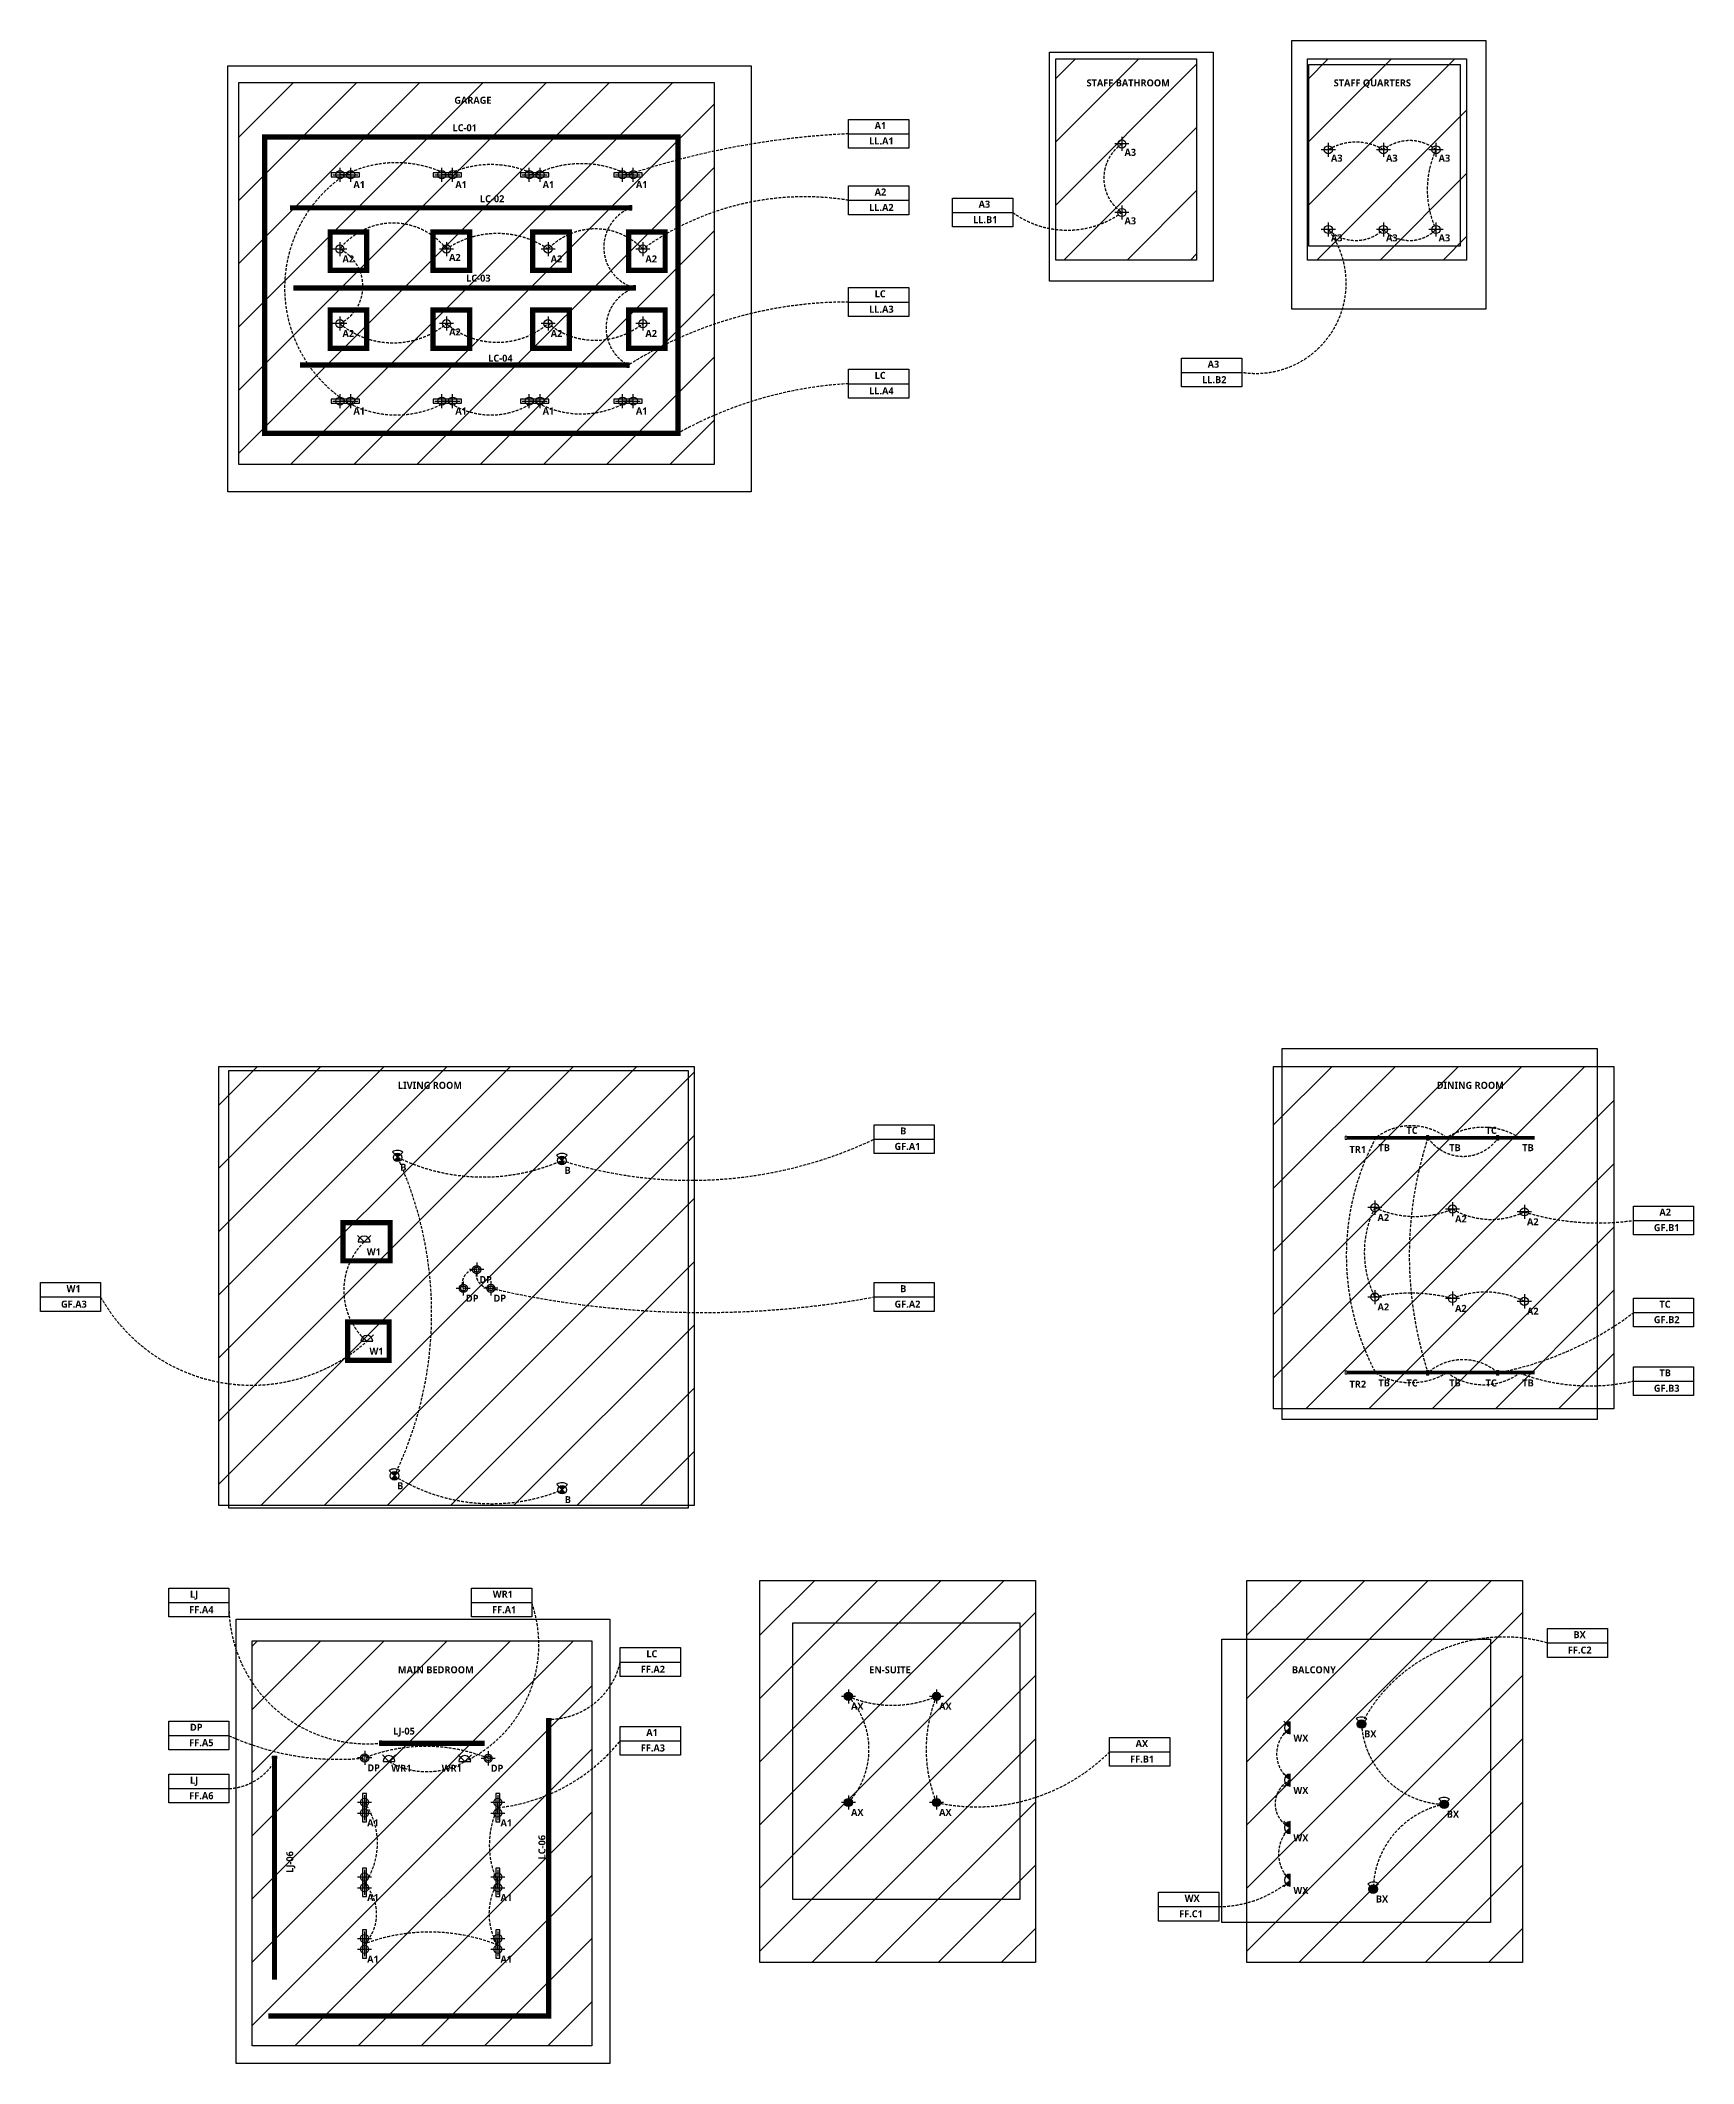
# Model space of a CAD drawing. Header units: millimetres. Extents: x 38267 to 100090, y -15201 to 6358.
# Drawn here: x 64505 to 82120, y -15201 to 6358 of the extents above; entities that cross this region are included whole.
import ezdxf

# ---------------------------------------------------------------- set-up
doc = ezdxf.new("R2010")
doc.units = ezdxf.units.MM
for name, pattern in [('ACAD_ISO02W100', [15, 12, -3]), ('Dash - Tight', [4.5, 3, -1.5]), ('DASHDOT', [25.4, 12.7, -6.35, 0, -6.35]), ('DASHED', [19.05, 12.7, -6.35])]:
    doc.linetypes.add(name, pattern=pattern)
doc.layers.add('0-CountArea', color=152, linetype='Continuous', plot=False)
for name, color, linetype in [('A-LABEL-FF', 7, 'ACAD_ISO02W100'), ('A-LABEL-GF', 7, 'ACAD_ISO02W100'), ('A-LABEL-LGF', 7, 'ACAD_ISO02W100'), ('B-BOH', 10, 'Continuous'), ('B-FOH', 3, 'Continuous'), ('B-SEC', 5, 'Continuous'), ('E-LUM-FIRST FIX', 1, 'Continuous')]:
    doc.layers.add(name, color=color, linetype=linetype)
for name, color, linetype, lineweight in [('E-LUM-CIRC', 5, 'Dash - Tight', 30), ('E-LUM-DL', 131, 'Continuous', 30), ('E-LUM-GFIT', 252, 'Continuous', 30), ('E-LUM-LED', 20, 'DASHDOT', 30), ('E-LUM-LL', 175, 'Continuous', 30), ('E-LUM-PDT', 135, 'Continuous', 30), ('E-LUM-SP', 143, 'Continuous', 30), ('E-LUM-TRK', 31, 'Continuous', 30), ('E-LUM-WL', 201, 'Continuous', 30)]:
    doc.layers.add(name, color=color, linetype=linetype, lineweight=lineweight)
doc.styles.add('1-1', font='Yu Gothic UI Semibold.ttf', dxfattribs={"height": 1.5})

# ---------------------------------------------------------------- blocks, each defined once
blk = doc.blocks.new('AA')
at = {"layer": 'E-LUM-DL', "linetype": 'Continuous', "lineweight": 30}
for p, q in [((-1.5, 2.29), (1.5, 2.29)), ((-1.5, 0), (1.5, 0)), ((0, 3.79), (0, 0.79)), ((0, 1.5), (0, -1.5))]:
    blk.add_line(p, q, dxfattribs=at)
at = {"layer": 'E-LUM-DL', "linetype": 'Continuous', "lineweight": 30, "ltscale": 10}
blk.add_line((0, 0), (0, 2.29), dxfattribs=at)
blk.add_lwpolyline([(0.43, -1.9), (0.43, 4.17), (-0.43, 4.17), (-0.43, -1.9)], close=True, dxfattribs=at)
at = {"layer": 'E-LUM-DL', "linetype": 'Continuous', "lineweight": 30}
for centre in [(0, 2.29), (0, 2.29), (0, 0), (0, 0)]:
    blk.add_circle(centre, 0.869, dxfattribs=at)
blk = doc.blocks.new('A2')
at = {"layer": 'E-LUM-DL', "lineweight": 30}
for p, q in [((1.5, 0), (-1.5, 0)), ((0, 1.5), (0, -1.5))]:
    blk.add_line(p, q, dxfattribs=at)
blk.add_circle((0, 0), 0.869, dxfattribs=at)
at = {"layer": 'E-LUM-GFIT', "lineweight": 0}
blk.add_circle((0, 0), 0.869, dxfattribs=at)
blk = doc.blocks.new('LC')
at = {"layer": 'E-LUM-LED', "lineweight": 0, "ltscale": 100}
for p, q in [((-0.35, 0.37), (-0.35, 0.5)), ((-0.35, 0.5), (0.15, 0.5)), ((0, 0.37), (-0.35, 0.37)), ((0, -0.37), (0, 0.37)), ((0.15, 0.5), (0.15, -0.5)), ((-0.35, -0.37), (-0.35, -0.5)), ((-0.35, -0.37), (0, -0.37)), ((-0.35, -0.5), (0.15, -0.5))]:
    blk.add_line(p, q, dxfattribs=at)
blk = doc.blocks.new('A3')
at = {"layer": 'E-LUM-DL', "lineweight": 30, "transparency": 33554687}
for p, q in [((1.5, 0), (-1.5, 0)), ((0, 1.5), (0, -1.5))]:
    blk.add_line(p, q, dxfattribs=at)
blk.add_circle((0, 0), 0.869, dxfattribs=at)
at = {"layer": 'E-LUM-GFIT', "lineweight": 0, "transparency": 33554687}
blk.add_circle((0, 0), 0.869, dxfattribs=at)
blk = doc.blocks.new('B')
at = {"layer": 'E-LUM-SP', "lineweight": 30}
h = blk.add_hatch(color=256, dxfattribs=at)
h.dxf.hatch_style = 1
h.paths.add_polyline_path([(0.63, -0.65), (0, 0), (-0.65, -0.63, 0.414006)])
h.paths.add_polyline_path([(0.65, 0.63, 0.414006), (-0.63, 0.65), (0, 0)])
at = {"layer": 'E-LUM-GFIT', "lineweight": 30}
blk.add_circle((0, 0), 0.902, dxfattribs=at)
at = {"layer": 'E-LUM-SP', "lineweight": 30}
for p, q in [((-1.12, 1.15), (0.63, -0.65)), ((-0.65, -0.63), (1.15, 1.12))]:
    blk.add_line(p, q, dxfattribs=at)
blk.add_circle((0, 0), 0.902, dxfattribs=at)
blk.add_arc((-0.01, -0.57), 2.05, 55.5571, 122.7584, dxfattribs=at)
blk = doc.blocks.new('W1')
at = {"layer": 'E-LUM-WL', "linetype": 'Continuous', "lineweight": 30}
for p, q in [((-1.41, 1.41), (0, 0)), ((-1.27, 0), (1.27, 0)), ((0, 0), (1.41, 1.41))]:
    blk.add_line(p, q, dxfattribs=at)
blk.add_arc((0, 0), 1.27, 0, 180, dxfattribs=at)
blk = doc.blocks.new('DP')
at = {"layer": 'E-LUM-GFIT', "lineweight": 30}
blk.add_circle((0, 0), 0.869, dxfattribs=at)
at = {"layer": 'E-LUM-PDT', "lineweight": 30}
for p, q in [((-0.53, 0), (-1.5, 0)), ((0, 1.5), (0, 0.53)), ((1.5, 0), (0.53, 0)), ((0, -0.53), (0, -1.5))]:
    blk.add_line(p, q, dxfattribs=at)
for radius in [0.869, 0.528]:
    blk.add_circle((0, 0), radius, dxfattribs=at)
at = {"layer": 'E-LUM-PDT', "lineweight": 30, "insert": (-0.2, 0.44), "char_height": 0.867, "attachment_point": 1, "style": '1-1'}
blk.add_mtext_dynamic_manual_height_columns('P', width=0.8673, gutter_width=4.34, heights=[0], dxfattribs=at)
blk = doc.blocks.new('T')
at = {"layer": 'E-LUM-TRK', "linetype": 'ByBlock', "lineweight": 0, "ltscale": 10}
blk.add_lwpolyline([(0, 0.37), (0.35, 0.37), (0.35, -0.37), (0, -0.37)], close=True, dxfattribs=at)
blk = doc.blocks.new('TB')
at = {"layer": 'E-LUM-SP', "lineweight": 30}
h = blk.add_hatch(color=256, dxfattribs=at)
h.dxf.hatch_style = 1
h.paths.add_polyline_path([(1, -1), (0, 0), (-1, -1, 0.414006)])
h.paths.add_polyline_path([(1, 1, 0.414006), (-1, 1), (0, 0)])
at = {"layer": 'E-LUM-GFIT', "lineweight": 30}
blk.add_circle((0, 0), 0.902, dxfattribs=at)
at = {"layer": 'E-LUM-SP', "lineweight": 30}
for p, q in [((-1, -1), (1, 1)), ((-1, 1), (1, -1))]:
    blk.add_line(p, q, dxfattribs=at)
blk.add_circle((0, 0), 0.902, dxfattribs=at)
blk.add_arc((0, -1), 2.05, 55.5571, 122.7584, dxfattribs=at)
blk = doc.blocks.new('WR1')
at = {"layer": 'E-LUM-WL', "linetype": 'Continuous', "lineweight": 30}
for p, q in [((-1.41, 1.41), (0, 0)), ((-1.27, 0), (1.27, 0)), ((0, 0), (1.41, 1.41))]:
    blk.add_line(p, q, dxfattribs=at)
blk.add_arc((0, 0), 1.27, 0, 180, dxfattribs=at)
blk = doc.blocks.new('LJ')
at = {"layer": 'E-LUM-LED', "color": 3, "lineweight": 0, "ltscale": 100}
for p, q in [((-0.35, 0.37), (-0.35, 0.5)), ((-0.35, 0.5), (0.15, 0.5)), ((0, 0.37), (-0.35, 0.37)), ((0, -0.37), (0, 0.37)), ((0.15, 0.5), (0.15, -0.5)), ((-0.35, -0.37), (-0.35, -0.5)), ((-0.35, -0.37), (0, -0.37)), ((-0.35, -0.5), (0.15, -0.5))]:
    blk.add_line(p, q, dxfattribs=at)
blk = doc.blocks.new('AX')
at = {"layer": 'E-LUM-DL', "lineweight": 0, "ltscale": 100}
h = blk.add_hatch(color=256, dxfattribs=at)
h.dxf.hatch_style = 1
edge = h.paths.add_edge_path()
edge.add_arc((0, 0), 0.869, 0, 360)
at = {"layer": 'E-LUM-DL', "lineweight": 30}
for p, q in [((1.5, 0), (-1.5, 0)), ((0, 1.5), (0, -1.5))]:
    blk.add_line(p, q, dxfattribs=at)
blk.add_circle((0, 0), 0.869, dxfattribs=at)
at = {"layer": 'E-LUM-GFIT', "lineweight": 0}
blk.add_circle((0, 0), 0.869, dxfattribs=at)
blk = doc.blocks.new('WX')
at = {"layer": 'E-LUM-WL', "linetype": 'ByBlock', "lineweight": 0, "ltscale": 10}
h = blk.add_hatch(color=256, dxfattribs=at)
h.dxf.hatch_style = 1
h.paths.add_polyline_path([(-0.9, 0.9, 0.198912), (-1.27, 0), (0, 0)])
h.paths.add_polyline_path([(0.9, 0.9), (0, 0), (1.27, 0, 0.198912)])
at = {"layer": 'E-LUM-WL', "linetype": 'Continuous', "lineweight": 30}
for p, q in [((-1.41, 1.41), (0, 0)), ((-1.27, 0), (1.27, 0)), ((0, 0), (1.41, 1.41))]:
    blk.add_line(p, q, dxfattribs=at)
blk.add_arc((0, 0), 1.27, 0, 180, dxfattribs=at)
blk = doc.blocks.new('BX')
at = {"layer": 'E-LUM-SP', "lineweight": 30, "ltscale": 10}
h = blk.add_hatch(color=256, dxfattribs=at)
h.dxf.hatch_style = 1
h.paths.add_polyline_path([(0, 0), (-0.63, 0.65, 0.202824), (-0.9, 0, 0.19519), (-0.65, -0.63)])
h.paths.add_polyline_path([(0, 0), (0.63, -0.65, 0.202824), (0.9, 0, 0.19519), (0.65, 0.63)])
at = {"layer": 'E-LUM-SP', "lineweight": 30}
h = blk.add_hatch(color=256, dxfattribs=at)
h.dxf.hatch_style = 1
h.paths.add_polyline_path([(0.63, -0.65), (0, 0), (-0.65, -0.63, 0.414006)])
h.paths.add_polyline_path([(0.65, 0.63, 0.414006), (-0.63, 0.65), (0, 0)])
at = {"layer": 'E-LUM-GFIT', "lineweight": 30}
blk.add_circle((0, 0), 0.902, dxfattribs=at)
at = {"layer": 'E-LUM-SP', "lineweight": 30}
for p, q in [((-1.12, 1.15), (0.63, -0.65)), ((-0.65, -0.63), (1.15, 1.12))]:
    blk.add_line(p, q, dxfattribs=at)
blk.add_circle((0, 0), 0.902, dxfattribs=at)
blk.add_arc((-0.01, -0.57), 2.05, 55.5571, 122.7584, dxfattribs=at)
blk = doc.blocks.new('C')
at = {"layer": 'E-LUM-LL', "lineweight": 0, "ltscale": 100}
for p, q in [((-0.35, 0.37), (-0.35, 0.5)), ((-0.35, 0.5), (0.15, 0.5)), ((0, 0.37), (-0.35, 0.37)), ((0, -0.37), (0, 0.37)), ((0.15, 0.5), (0.15, -0.5)), ((-0.35, -0.37), (-0.35, -0.5)), ((-0.35, -0.37), (0, -0.37)), ((-0.35, -0.5), (0.15, -0.5))]:
    blk.add_line(p, q, dxfattribs=at)

msp = doc.modelspace()

# ---------------------------------------------------------------- hatches: boundary and pattern name
at = {"layer": 'B-BOH', "linetype": 'Continuous'}
h = msp.add_hatch(dxfattribs=at)
h.set_pattern_fill('ANSI31', color=256, scale=150)
h.paths.add_polyline_path([(75324.2, 6161.3), (76824.8, 6161.3), (76824.8, 4018.2), (75324.2, 4018.2)])
h = msp.add_hatch(dxfattribs=at)
h.set_pattern_fill('ANSI31', color=256, scale=150)
h.paths.add_polyline_path([(78006.5, 6161.3), (79702, 6161.3), (79702, 4018.2), (78006.5, 4018.2)])
at = {"layer": 'B-FOH', "ltscale": 10}
h = msp.add_hatch(dxfattribs=at)
h.set_pattern_fill('ANSI31', color=256, scale=150)
h.paths.add_polyline_path([(66406.1, -4574.1), (71471.3, -4574.1), (71471.3, -9254.6), (66406.1, -9254.6)])
h = msp.add_hatch(dxfattribs=at)
h.set_pattern_fill('ANSI31', color=256, scale=150)
h.paths.add_polyline_path([(77644.5, -4574.1), (81271.1, -4574.1), (81271.1, -8223), (77644.5, -8223)])
h = msp.add_hatch(dxfattribs=at)
h.set_pattern_fill('ANSI31', color=256, scale=150)
h.set_pattern_definition([(45, (0, -6121.55), (-336.7596, 336.7596), [])])
h.paths.add_polyline_path([(66761.6, -10695.7), (70380.2, -10695.7), (70380.2, -15013.6), (66761.6, -15013.6)])
at = {"layer": 'B-SEC', "linetype": 'Continuous'}
h = msp.add_hatch(dxfattribs=at)
h.set_pattern_fill('ANSI31', color=256, scale=150)
h.paths.add_polyline_path([(66617.4, 5911.5), (71682.7, 5911.5), (71682.7, 1838.6), (66617.4, 1838.6)])
h = msp.add_hatch(dxfattribs=at)
h.set_pattern_fill('ANSI31', color=256, scale=150)
h.set_pattern_definition([(45, (5553.07, -15964.03), (-336.7596, 336.7596), [])])
h.paths.add_polyline_path([(72170.5, -10052.5), (75108.2, -10052.5), (75108.2, -14125.4), (72170.5, -14125.4)])
h = msp.add_hatch(dxfattribs=at)
h.set_pattern_fill('ANSI31', color=256, scale=150)
h.set_pattern_definition([(45, (10743.43, -15964.03), (-336.7596, 336.7596), [])])
h.paths.add_polyline_path([(77360.8, -10052.5), (80298.6, -10052.5), (80298.6, -14125.4), (77360.8, -14125.4)])

# ---------------------------------------------------------------- linework, layer by layer
at = {"layer": '0-CountArea', "ltscale": 10}
for points in [[(77840, 6358.1), (79905.9, 6358.1), (79905.9, 3495.4), (77840, 3495.4)], [(66501.3, 6086.1), (72078, 6086.1), (72078, 1547.7), (66501.3, 1547.7)], [(75256.1, 6233), (77001.2, 6233), (77001.2, 3793.4), (75256.1, 3793.4)], [(78020, 6100.3), (79633.2, 6100.3), (79633.2, 4165.2), (78020, 4165.2)], [(77735.1, -4384.6), (81092.8, -4384.6), (81092.8, -8338.3), (77735.1, -8338.3)], [(66513.4, -4620), (71405.3, -4620), (71405.3, -9282.1), (66513.4, -9282.1)], [(66589.1, -10464.2), (70573.2, -10464.2), (70573.2, -15200.6), (66589.1, -15200.6)], [(72522.7, -10504.6), (74940.1, -10504.6), (74940.1, -13452), (72522.7, -13452)], [(77092, -10678.1), (79957.2, -10678.1), (79957.2, -13697.3), (77092, -13697.3)]]:
    msp.add_lwpolyline(points, close=True, dxfattribs=at)
at = {"layer": 'B-BOH', "ltscale": 10}
for points in [[(75324.2, 6161.3), (76824.8, 6161.3), (76824.8, 4018.2), (75324.2, 4018.2)], [(78006.5, 6161.3), (79702, 6161.3), (79702, 4018.2), (78006.5, 4018.2)]]:
    msp.add_lwpolyline(points, close=True, dxfattribs=at)
at = {"layer": 'B-FOH', "ltscale": 10}
for points in [[(66406.1, -4574.1), (71471.3, -4574.1), (71471.3, -9254.6), (66406.1, -9254.6)], [(77644.5, -4574.1), (81271.1, -4574.1), (81271.1, -8223), (77644.5, -8223)], [(66761.6, -10695.7), (70380.2, -10695.7), (70380.2, -15013.6), (66761.6, -15013.6)]]:
    msp.add_lwpolyline(points, close=True, dxfattribs=at)
at = {"layer": 'B-SEC', "ltscale": 10}
for points in [[(66617.4, 5911.5), (71682.7, 5911.5), (71682.7, 1838.6), (66617.4, 1838.6)], [(72170.5, -10052.5), (75108.2, -10052.5), (75108.2, -14125.4), (72170.5, -14125.4)], [(77360.8, -10052.5), (80298.6, -10052.5), (80298.6, -14125.4), (77360.8, -14125.4)]]:
    msp.add_lwpolyline(points, close=True, dxfattribs=at)
at = {"layer": 'E-LUM-CIRC', "linetype": 'ByBlock', "ltscale": 10}
for p, q in [((73116.2, 5363.3), (73757.4, 5363.3)), ((73116.2, 4655), (73757.4, 4655)), ((74223.8, 4524.8), (74865, 4524.8)), ((73116.2, 3570.2), (73757.4, 3570.2)), ((76664.3, 2819.6), (77305.5, 2819.6)), ((73116.2, 2700.6), (73757.4, 2700.6)), ((73387.5, -5350.9), (74028.7, -5350.9)), ((81478.3, -6216.3), (82119.5, -6216.3)), ((64505, -7031.6), (65146.2, -7031.6)), ((73387.5, -7031.6), (74028.7, -7031.6)), ((81478.3, -7197.1), (82119.5, -7197.1)), ((81478.3, -7928.2), (82119.5, -7928.2)), ((65871.8, -10287.5), (66513, -10287.5)), ((69098.3, -10287.5), (69739.6, -10287.5)), ((80561.9, -10718.5), (81203.1, -10718.5)), ((70682.9, -10922.3), (71324.1, -10922.3)), ((65871.8, -11705.4), (66513, -11705.4)), ((70682.9, -11761.5), (71324.1, -11761.5)), ((75896.9, -11879.8), (76538.1, -11879.8)), ((65871.8, -12270.2), (66513, -12270.2)), ((76419.3, -13528.1), (77060.5, -13528.1))]:
    msp.add_line(p, q, dxfattribs=at)
for points in [[(73116.2, 5516.9), (73757.4, 5516.9), (73757.4, 5209.7), (73116.2, 5209.7)], [(73116.2, 4808.6), (73757.4, 4808.6), (73757.4, 4501.4), (73116.2, 4501.4)], [(74223.8, 4678.3), (74865, 4678.3), (74865, 4371.2), (74223.8, 4371.2)], [(73116.2, 3723.8), (73757.4, 3723.8), (73757.4, 3416.6), (73116.2, 3416.6)], [(73116.2, 2854.1), (73757.4, 2854.1), (73757.4, 2547), (73116.2, 2547)], [(76664.3, 2973.2), (77305.5, 2973.2), (77305.5, 2666), (76664.3, 2666)], [(73387.5, -5197.3), (74028.7, -5197.3), (74028.7, -5504.5), (73387.5, -5504.5)], [(81478.3, -6062.8), (82119.5, -6062.8), (82119.5, -6369.9), (81478.3, -6369.9)], [(64505, -6878), (65146.2, -6878), (65146.2, -7185.2), (64505, -7185.2)], [(73387.5, -6878), (74028.7, -6878), (74028.7, -7185.2), (73387.5, -7185.2)], [(81478.3, -7043.6), (82119.5, -7043.6), (82119.5, -7350.7), (81478.3, -7350.7)], [(81478.3, -7774.6), (82119.5, -7774.6), (82119.5, -8081.8), (81478.3, -8081.8)], [(65871.8, -10133.9), (66513, -10133.9), (66513, -10441.1), (65871.8, -10441.1)], [(69098.3, -10133.9), (69739.6, -10133.9), (69739.6, -10441.1), (69098.3, -10441.1)], [(70682.9, -10768.7), (71324.1, -10768.7), (71324.1, -11075.8), (70682.9, -11075.8)], [(80561.9, -10564.9), (81203.1, -10564.9), (81203.1, -10872.1), (80561.9, -10872.1)], [(65871.8, -11551.8), (66513, -11551.8), (66513, -11858.9), (65871.8, -11858.9)], [(70682.9, -11607.9), (71324.1, -11607.9), (71324.1, -11915.1), (70682.9, -11915.1)], [(75896.9, -11726.2), (76538.1, -11726.2), (76538.1, -12033.3), (75896.9, -12033.3)], [(65871.8, -12116.6), (66513, -12116.6), (66513, -12423.8), (65871.8, -12423.8)], [(76419.3, -13374.6), (77060.5, -13374.6), (77060.5, -13681.7), (76419.3, -13681.7)]]:
    msp.add_lwpolyline(points, close=True, dxfattribs=at)
at = {"layer": 'E-LUM-CIRC', "ltscale": 10}
for points in [[(70764.7, 2515, -0.2738012), (69770.8, 2515, -0.3170236), (68840, 2515, -0.2717345), (67754, 2515, -0.5368227), (67754, 4927.5, -0.2348933), (68840, 4927.5, -0.2314895), (69770.8, 4927.5, -0.2362658), (70765.1, 4927.5, -0.0690385), (73116.2, 5363.3)], [(76027.9, 5255.2, 0.526484), (76027.9, 4524.8, -0.3236348), (74864.9, 4524.8)], [(78227.8, 5193.2, -0.276986), (78814.8, 5193.2, -0.3491006), (79375, 5193.2, 0.2186776), (79375, 4343.7, -0.4165483), (78814.8, 4343.7, -0.3978109), (78227.8, 4343.7, -0.6663179), (77324.6, 2819.6)], [(70923, 3340.9, -0.3513999), (69913.6, 3340.9, -0.3673713), (68831.1, 3340.9, -0.3607282), (67694.9, 3340.9, 0.6180678), (67694.9, 4135.2, -0.4871275), (68831.1, 4135.2, -0.3061617), (69913.6, 4135.2, -0.425513), (70923, 4135.2, -0.1983414), (73116.2, 4655)], [(70800.3, 4574.7, 0.7303352), (70838.7, 3721.6, 0.658981), (70769.5, 2899.3, -0.1410518), (73116.2, 3570.2)], [(71298.3, 2172.2, -0.1139209), (73116.2, 2700.6)], [(70063.4, -9086.1, -0.2414487), (68277, -8938.4, 0.2235488), (68310.5, -5544.1, 0.2194773), (70060.8, -5577, 0.1888734), (73387.5, -5350.9)], [(80266.6, -5335.4, 0.2850473), (79487.8, -5335.4, 0.3407144), (78733.7, -5335.4, 0.2505408), (78733.7, -7842.7, 0.2766004), (79493.6, -7837, 0.3294337), (80266.6, -7842.7, 0.1460563), (81478.3, -7928.2)], [(80038.7, -5335.4, -0.5286318), (79289.9, -5335.4, 0.1592871), (79289.9, -7839.1, -0.3733095), (80033.8, -7839.1, 0.1146561), (81478.3, -7200.6)], [(80316.6, -7078.4, 0.2158474), (79550.6, -7048.1, 0.1179471), (78724.2, -7033, -0.2364802), (78724.2, -6079.8, 0.2081411), (79550.6, -6094.9, 0.2462237), (80316.6, -6125.1, 0.1104899), (81478.3, -6216.3)], [(67953.6, -6445.6, 0.4363729), (67982.6, -7504.4, -0.478608), (65146.2, -7031.6)], [(69010.2, -6940.4, -0.5481854), (69153.1, -6740.2, 0.5093147), (69303.9, -6939.6, 0.1023891), (73387.5, -7031.8)], [(68123.5, -11787, -0.4490376), (66513, -10287.5)], [(68218.5, -11982.7, 0.2658183), (69025.8, -11982.7, 0.3828423), (69739.6, -10287.5)], [(78706, -13342, -0.3512519), (79461.7, -12438.4, -0.3885539), (78581.5, -11582.6, -0.355175), (80561.9, -10718.5)], [(69902.5, -11531.8, 0.3574211), (70682.9, -10922.3)], [(73113.9, -12419.2, 0.3881771), (73113.9, -11288, 0.2013529), (74052.4, -11288, 0.1942615), (74052.4, -12419.2, 0.2546186), (75896.9, -11879.8)], [(77822.7, -11622.2, 0.5212525), (77822.7, -12180.2, 0.6381168), (77822.7, -12686.5, 0.446755), (77822.7, -13245.9, -0.1766965), (77060.5, -13528.1)], [(69275.2, -11948.5, 0.1909563), (67959.9, -11943.9, -0.1340598), (66513, -11705.4)], [(67957.8, -12417.2, -0.3169878), (67957.8, -13287.8, -0.4063286), (67957.8, -13925.8, -0.1873507), (69378.6, -13939.5, -0.2819936), (69378.6, -13269.9, -0.228266), (69378.6, -12474.3, 0.1974604), (70682.9, -11761.5)], [(67017.3, -11949.5, -0.2646497), (66513, -12270.2)]]:
    msp.add_lwpolyline(points, format="xyb", dxfattribs=at)
at = {"layer": 'E-LUM-FIRST FIX', "linetype": 'DASHED', "ltscale": 10, "const_width": 56}
for points in [[(67591.6, 4317.5), (67981.3, 4317.5), (67981.3, 3909.3), (67591.6, 3909.3)], [(68687.6, 4317.5), (69077.3, 4317.5), (69077.3, 3909.3), (68687.6, 3909.3)], [(69749.9, 4317.5), (70139.6, 4317.5), (70139.6, 3909.3), (69749.9, 3909.3)], [(70772.1, 4317.5), (71161.8, 4317.5), (71161.8, 3909.3), (70772.1, 3909.3)], [(67591.6, 3486.9), (67981.3, 3486.9), (67981.3, 3078.6), (67591.6, 3078.6)], [(68687.6, 3486.9), (69077.3, 3486.9), (69077.3, 3078.6), (68687.6, 3078.6)], [(69749.9, 3486.9), (70139.6, 3486.9), (70139.6, 3078.6), (69749.9, 3078.6)], [(70772.1, 3486.9), (71161.8, 3486.9), (71161.8, 3078.6), (70772.1, 3078.6)], [(67728.8, -6238.6), (68231.1, -6238.6), (68231.1, -6646.9), (67728.8, -6646.9)], [(67778.8, -7297.4), (68220.9, -7297.4), (68220.9, -7705.7), (67778.8, -7705.7)]]:
    msp.add_lwpolyline(points, close=True, dxfattribs=at)
at = {"layer": 'E-LUM-LED', "ltscale": 10, "const_width": 56}
msp.add_lwpolyline([(66893.7, 5329.7), (71298.3, 5329.7), (71298.3, 2172.2), (66893.7, 2172.2)], close=True, dxfattribs=at)
for points in [[(67162.4, 4574.7), (70800.3, 4574.7)], [(67200.8, 3721.6), (70838.7, 3721.6)], [(67270.1, 2899.3), (70769.5, 2899.3)], [(69921.2, -11531.8), (69921.2, -14692.9), (66932.4, -14692.9)]]:
    msp.add_lwpolyline(points, dxfattribs=at)
at = {"layer": 'E-LUM-LED', "color": 3, "ltscale": 10, "const_width": 56}
for points in [[(69237.2, -11787), (68123.5, -11787)], [(66998.6, -14305.6), (66998.6, -11932.1)]]:
    msp.add_lwpolyline(points, dxfattribs=at)
at = {"layer": 'E-LUM-LL', "ltscale": 10, "const_width": 37.4}
for points in [[(79289.9, -5335.4), (78989.7, -5335.4)], [(80038.7, -5335.4), (79738.6, -5335.4)], [(79289.9, -7839.1), (78989.7, -7839.1)], [(80038.7, -7839.1), (79738.6, -7839.1)]]:
    msp.add_lwpolyline(points, dxfattribs=at)
at = {"layer": 'E-LUM-TRK', "ltscale": 10, "const_width": 37.4}
for points in [[(78425.4, -5335.4), (80425.4, -5335.4)], [(78425.4, -7837), (80425.4, -7837)]]:
    msp.add_lwpolyline(points, dxfattribs=at)

# ---------------------------------------------------------------- block references
at = {"layer": 'E-LUM-DL', "ltscale": 10, "xscale": 50, "yscale": 50, "zscale": 50}
for name, p in [('A3', (76027.9, 5255.2)), ('A3', (78227.8, 5193.2)), ('A3', (78814.8, 5193.2)), ('A3', (79375, 5193.2)), ('A3', (76027.9, 4524.8)), ('A3', (78227.8, 4343.7)), ('A3', (78814.8, 4343.7)), ('A3', (79375, 4343.7)), ('A2', (69913.6, 4135.2)), ('A2', (70923, 4135.2)), ('A2', (67694.9, 3340.9)), ('A2', (68831.1, 3340.9)), ('A2', (69913.6, 3340.9)), ('A2', (70923, 3340.9)), ('A2', (78724.2, -6079.8)), ('A2', (79550.6, -6094.9)), ('A2', (80316.6, -6125.1)), ('A2', (78724.2, -7033)), ('A2', (79550.6, -7048.1)), ('A2', (80316.6, -7078.4)), ('AX', (73113.9, -11288)), ('AX', (74052.4, -11288)), ('AA', (67957.8, -12531.4)), ('AA', (69378.6, -12531.4)), ('AX', (73113.9, -12419.2)), ('AX', (74052.4, -12419.2)), ('AA', (67957.8, -13327)), ('AA', (69378.6, -13327)), ('AA', (67957.8, -13982.9)), ('AA', (69378.6, -13982.9))]:
    msp.add_blockref(name, p, dxfattribs=at)
at = {"layer": 'E-LUM-DL', "ltscale": 10, "xscale": 50, "yscale": 50, "zscale": 50, "rotation": 90}
for p in [(67811.2, 4927.5), (68897.1, 4927.5), (69827.9, 4927.5), (70821.8, 4927.5), (67811.2, 2515), (68897.1, 2515), (69827.9, 2515), (70821.8, 2515)]:
    msp.add_blockref('AA', p, dxfattribs=at)
at = {"layer": 'E-LUM-LED', "ltscale": 10, "xscale": 50, "yscale": 50, "zscale": 50}
for name, p in [('LC', (70800.3, 4574.7)), ('A2', (67694.9, 4135.2)), ('A2', (68831.1, 4135.2)), ('LC', (70838.7, 3721.6)), ('LC', (70769.5, 2899.3)), ('LC', (71298.3, 2172.2))]:
    msp.add_blockref(name, p, dxfattribs=at)
for name, p, rotation in [('LC', (69921.2, -11531.8), 90), ('LJ', (68123.5, -11787), 180), ('LJ', (66998.6, -11932.1), 89.99999999999997)]:
    msp.add_blockref(name, p, dxfattribs=dict(at, rotation=rotation))
at = {"layer": 'E-LUM-LL', "ltscale": 10, "xscale": 50, "yscale": 50, "zscale": 50}
for p in [(79289.9, -5335.4), (80038.7, -5335.4), (79289.9, -7839.1), (80038.7, -7839.1)]:
    msp.add_blockref('C', p, dxfattribs=at)
at = {"layer": 'E-LUM-PDT', "ltscale": 10, "xscale": 50, "yscale": 50, "zscale": 50}
for p in [(69153.1, -6740.2), (69010.2, -6940.4), (69303.9, -6939.6), (67959.9, -11943.9), (69275.2, -11948.5)]:
    msp.add_blockref('DP', p, dxfattribs=at)
at = {"layer": 'E-LUM-SP', "ltscale": 10, "xscale": 50, "yscale": 50, "zscale": 50}
for name, p in [('B', (68310.5, -5544.1)), ('B', (70060.8, -5577)), ('B', (68277, -8938.4)), ('B', (70063.4, -9086.1)), ('BX', (78581.5, -11582.6)), ('BX', (79461.7, -12438.4)), ('BX', (78706, -13342))]:
    msp.add_blockref(name, p, dxfattribs=at)
at = {"layer": 'E-LUM-TRK', "ltscale": 10, "xscale": 50, "yscale": 50, "zscale": 50}
for p in [(78407.9, -5335.4), (78407.9, -7837)]:
    msp.add_blockref('T', p, dxfattribs=at)
at = {"layer": 'E-LUM-TRK'}
for p in [(78733.7, -5335.4), (79487.8, -5335.4), (80266.6, -5335.4), (78733.7, -7842.7), (79487.8, -7842.7), (80266.6, -7842.7)]:
    msp.add_blockref('TB', p, dxfattribs=at)
at = {"layer": 'E-LUM-WL', "ltscale": 10, "xscale": 50, "yscale": 50, "zscale": 50}
for name, p in [('W1', (67953.6, -6445.6)), ('W1', (67982.6, -7504.4)), ('WR1', (68218.5, -11982.7)), ('WR1', (69025.8, -11982.7))]:
    msp.add_blockref(name, p, dxfattribs=at)
at = {"layer": 'E-LUM-WL', "ltscale": 10, "xscale": 50, "yscale": 50, "zscale": 50, "rotation": 90}
for p in [(77822.7, -11622.2), (77822.7, -12180.2), (77822.7, -12686.5), (77822.7, -13245.9)]:
    msp.add_blockref('WX', p, dxfattribs=at)

# ---------------------------------------------------------------- texts
at = {"layer": 'A-LABEL-FF', "ltscale": 10, "char_height": 75, "width": 964.726, "attachment_point": 1, "style": '1-1'}
for s, insert in [('MAIN BEDROOM', (68314.2, -10967.2)), ('EN-SUITE', (73335.9, -10967.2)), ('BALCONY', (77840.2, -10967.2))]:
    msp.add_mtext(s, dxfattribs=dict(at, insert=insert))
at = {"layer": 'A-LABEL-GF', "ltscale": 10, "char_height": 75, "width": 964.726, "attachment_point": 1, "style": '1-1'}
for s, insert in [('LIVING ROOM', (68314.2, -4739.1)), ('DINING{\\fYu Gothic UI Semibold|b1|i0|c128|p34; ROOM}', (79383.2, -4739.1))]:
    msp.add_mtext(s, dxfattribs=dict(at, insert=insert))
at = {"layer": 'A-LABEL-LGF', "ltscale": 10, "char_height": 75, "width": 964.726, "attachment_point": 1, "style": '1-1'}
for s, insert in [('{\\fYu Gothic UI Semibold|b1|i0|c128|p34;STAFF} BATHROOM', (75651.9, 5943.5)), ('STAFF QUARTERS', (78285, 5943.5)), ('GARAGE', (68915, 5758.2)), ('{\\fYu Gothic UI Semibold|b1|i0|c128|p34;A}2', (70951.4, 4067.3))]:
    msp.add_mtext(s, dxfattribs=dict(at, insert=insert))
at = {"layer": 'E-LUM-CIRC', "color": 18, "ltscale": 10, "true_color": 0x000000, "char_height": 75, "width": 964.726, "attachment_point": 1, "style": '1-1'}
for s, insert in [('A1', (73393.9, 5489)), ('LL.A1', (73334.7, 5324.5)), ('{\\fYu Gothic UI Semibold|b1|i0|c128|p34;A}2', (73393.9, 4780.7)), ('{\\fYu Gothic UI Semibold|b1|i0|c128|p34;LL.A}2', (73334.7, 4616.2)), ('{\\fYu Gothic UI Semibold|b1|i0|c128|p34;A}3', (74501.5, 4650.5)), ('{\\fYu Gothic UI Semibold|b1|i0|c128|p34;LL.}B1', (74442.2, 4485.9)), ('LC', (73393.9, 3695.9)), ('{\\fYu Gothic UI Semibold|b1|i0|c128|p34;LL.A}3', (73334.7, 3531.4)), ('LC', (73393.9, 2826.3)), ('{\\fYu Gothic UI Semibold|b1|i0|c128|p34;A}3', (76942, 2945.3)), ('{\\fYu Gothic UI Semibold|b1|i0|c128|p34;LL.A}4', (73334.7, 2661.7)), ('{\\fYu Gothic UI Semibold|b1|i0|c128|p34;LL.B}2', (76882.7, 2780.8)), ('GF{\\fYu Gothic UI Semibold|b1|i0|c128|p34;.A}1', (73606, -5389.7)), ('B', (73665.3, -5225.2)), ('A2', (81756, -6090.6)), ('{\\fYu Gothic UI Semibold|b1|i0|c128|p34;GF.}B1', (81696.7, -6255.2)), ('{\\fYu Gothic UI Semibold|b1|i0|c128|p34;GF.A}3', (64723.4, -7070.4)), ('W1', (64782.7, -6905.9)), ('{\\fYu Gothic UI Semibold|b1|i0|c128|p34;GF.A}2', (73606, -7070.4)), ('B', (73665.3, -6905.9)), ('{\\fYu Gothic UI Semibold|b1|i0|c128|p34;T}C', (81756, -7071.4)), ('{\\fYu Gothic UI Semibold|b1|i0|c128|p34;GF.}B2', (81696.7, -7236)), ('{\\fYu Gothic UI Semibold|b1|i0|c128|p34;GF.B}3', (81696.7, -7967)), ('TB', (81756, -7802.5)), ('{\\fYu Gothic UI Semibold|b1|i0|c128|p34;FF.A}4', (66090.2, -10326.3)), ('LJ', (66098, -10161.8)), ('WR1', (69324.5, -10161.8)), ('{\\fYu Gothic UI Semibold|b1|i0|c128|p34;FF.A}1', (69316.8, -10326.3)), ('{\\fYu Gothic UI Semibold|b1|i0|c128|p34;FF.C}2', (80780.3, -10757.3)), ('BX', (80839.6, -10592.8)), ('{\\fYu Gothic UI Semibold|b1|i0|c128|p34;FF.A}2', (70901.3, -10961.1)), ('LC', (70960.6, -10796.5)), ('DP', (66098, -11579.6)), ('A1', (70960.6, -11635.8)), ('{\\fYu Gothic UI Semibold|b1|i0|c128|p34;FF.A}5', (66090.2, -11744.2)), ('{\\fYu Gothic UI Semibold|b1|i0|c128|p34;FF.A}3', (70901.3, -11800.3)), ('{\\fYu Gothic UI Semibold|b1|i0|c128|p34;A}X', (76174.6, -11754)), ('{\\fYu Gothic UI Semibold|b1|i0|c128|p34;FF.}B1', (76115.3, -11918.6)), ('LJ', (66098, -12144.5)), ('{\\fYu Gothic UI Semibold|b1|i0|c128|p34;FF.A}6', (66090.2, -12309)), ('{\\fYu Gothic UI Semibold|b1|i0|c128|p34;FF.}C1', (76637.8, -13567)), ('W{\\fYu Gothic UI Semibold|b1|i0|c128|p34;X}', (76697.1, -13402.4))]:
    msp.add_mtext(s, dxfattribs=dict(at, insert=insert))
at = {"layer": 'E-LUM-DL', "color": 7, "ltscale": 10, "char_height": 75, "width": 964.726, "attachment_point": 1, "style": '1-1'}
for s, insert in [('{\\fYu Gothic UI Semibold|b1|i0|c128|p34;A}3', (76056.3, 5203.5)), ('{\\fYu Gothic UI Semibold|b1|i0|c128|p34;A}3', (78256.2, 5141.5)), ('{\\fYu Gothic UI Semibold|b1|i0|c128|p34;A}3', (78843.2, 5141.5)), ('{\\fYu Gothic UI Semibold|b1|i0|c128|p34;A}3', (79403.4, 5141.5)), ('A1', (67839.6, 4859.7)), ('A1', (68925.5, 4859.7)), ('A1', (69856.4, 4859.7)), ('A1', (70850.2, 4859.7)), ('{\\fYu Gothic UI Semibold|b1|i0|c128|p34;A}3', (76056.3, 4473.1)), ('{\\fYu Gothic UI Semibold|b1|i0|c128|p34;A}3', (78256.2, 4292)), ('{\\fYu Gothic UI Semibold|b1|i0|c128|p34;A}3', (78843.2, 4292)), ('{\\fYu Gothic UI Semibold|b1|i0|c128|p34;A}3', (79403.4, 4292)), ('{\\fYu Gothic UI Semibold|b1|i0|c128|p34;A}2', (67723.3, 4067.3)), ('{\\fYu Gothic UI Semibold|b1|i0|c128|p34;A}2', (68859.5, 4083.5)), ('{\\fYu Gothic UI Semibold|b1|i0|c128|p34;A}2', (69942, 4067.3)), ('{\\fYu Gothic UI Semibold|b1|i0|c128|p34;A}2', (67723.3, 3273.1)), ('{\\fYu Gothic UI Semibold|b1|i0|c128|p34;A}2', (68859.5, 3289.2)), ('{\\fYu Gothic UI Semibold|b1|i0|c128|p34;A}2', (69942, 3273.1)), ('{\\fYu Gothic UI Semibold|b1|i0|c128|p34;A}2', (70951.4, 3273.1)), ('A1', (67839.6, 2447.2)), ('A1', (68925.5, 2447.2)), ('A1', (69856.4, 2447.2)), ('A1', (70850.2, 2447.2)), ('{\\fYu Gothic UI Semibold|b1|i0|c128|p34;A}2', (78752.6, -6147.7)), ('{\\fYu Gothic UI Semibold|b1|i0|c128|p34;A}2', (79579, -6162.8)), ('{\\fYu Gothic UI Semibold|b1|i0|c128|p34;A}2', (80345, -6193)), ('{\\fYu Gothic UI Semibold|b1|i0|c128|p34;A}2', (78752.6, -7100.9)), ('{\\fYu Gothic UI Semibold|b1|i0|c128|p34;A}2', (79579, -7116)), ('{\\fYu Gothic UI Semibold|b1|i0|c128|p34;A}2', (80345, -7146.2)), ('{\\fYu Gothic UI Semibold|b1|i0|c128|p34;A}X', (73142.3, -11355.9)), ('{\\fYu Gothic UI Semibold|b1|i0|c128|p34;A}X', (74080.8, -11355.9)), ('{\\fYu Gothic UI Semibold|b1|i0|c128|p34;A}X', (73142.3, -12487.1)), ('{\\fYu Gothic UI Semibold|b1|i0|c128|p34;A}X', (74080.8, -12487.1)), ('A1', (67986.2, -12599.3)), ('A1', (69407, -12599.3)), ('A1', (67986.2, -13394.9)), ('A1', (69407, -13394.9)), ('A1', (67986.2, -14050.8)), ('A1', (69407, -14050.8))]:
    msp.add_mtext(s, dxfattribs=dict(at, insert=insert))
at = {"layer": 'E-LUM-LED', "color": 7, "ltscale": 10, "char_height": 75, "width": 964.726, "attachment_point": 1, "style": '1-1'}
for s, insert in [('LC-01', (68895.3, 5465.4)), ('{\\fYu Gothic UI Semibold|b1|i0|c128|p34;LC-0}2', (69187.5, 4709)), ('{\\fYu Gothic UI Semibold|b1|i0|c128|p34;LC-0}3', (69040.7, 3862.5)), ('{\\fYu Gothic UI Semibold|b1|i0|c128|p34;LC-0}4', (69275.5, 3009.8)), ('{\\fYu Gothic UI Semibold|b1|i0|c128|p34;LJ-0}5', (68263.4, -11620.6))]:
    msp.add_mtext(s, dxfattribs=dict(at, insert=insert))
at = {"layer": 'E-LUM-LED', "color": 7, "ltscale": 10, "char_height": 75, "width": 964.726, "attachment_point": 1, "rotation": 90, "style": '1-1'}
for s, insert in [('{\\fYu Gothic UI Semibold|b1|i0|c128|p34;LC-0}6', (69810.7, -13025.9)), ('{\\fYu Gothic UI Semibold|b1|i0|c128|p34;LJ-0}6', (67124, -13168.1))]:
    msp.add_mtext(s, dxfattribs=dict(at, insert=insert))
at = {"layer": 'E-LUM-LL', "color": 7, "ltscale": 10, "char_height": 75, "width": 964.726, "attachment_point": 1, "style": '1-1'}
for insert in [(79060.7, -5218.3), (79904, -5218.3), (79060.7, -7910.5), (79904, -7910.5)]:
    msp.add_mtext('TC', dxfattribs=dict(at, insert=insert))
at = {"layer": 'E-LUM-PDT', "color": 7, "ltscale": 10, "char_height": 75, "width": 964.726, "attachment_point": 1, "style": '1-1'}
for insert in [(69181.5, -6808.1), (69038.6, -7008.2), (69332.3, -7007.5), (67988.3, -12011.8), (69303.6, -12016.4)]:
    msp.add_mtext('DP', dxfattribs=dict(at, insert=insert))
at = {"layer": 'E-LUM-SP', "color": 7, "ltscale": 10, "char_height": 75, "width": 964.726, "attachment_point": 1, "style": '1-1'}
for s, insert in [('B', (68338.9, -5612)), ('B', (70089.2, -5644.9)), ('B', (68305.4, -9006.3)), ('B', (70091.8, -9154)), ('B{\\fYu Gothic UI Semibold|b1|i0|c128|p34;X}', (78609.9, -11650.4)), ('B{\\fYu Gothic UI Semibold|b1|i0|c128|p34;X}', (79490.1, -12506.3)), ('B{\\fYu Gothic UI Semibold|b1|i0|c128|p34;X}', (78734.4, -13409.8))]:
    msp.add_mtext(s, dxfattribs=dict(at, insert=insert))
at = {"layer": 'E-LUM-TRK', "color": 7, "ltscale": 10, "char_height": 75, "width": 964.726, "attachment_point": 1, "style": '1-1'}
for s, insert in [('{\\fYu Gothic UI Semibold|b1|i0|c128|p34;TR}1', (78453.8, -5422)), ('T{\\fYu Gothic UI Semibold|b1|i0|c128|p34;B}', (78762.1, -5403.3)), ('T{\\fYu Gothic UI Semibold|b1|i0|c128|p34;B}', (79516.2, -5403.3)), ('T{\\fYu Gothic UI Semibold|b1|i0|c128|p34;B}', (80295, -5403.3)), ('TR2', (78453.8, -7923.6)), ('T{\\fYu Gothic UI Semibold|b1|i0|c128|p34;B}', (78762.1, -7910.5)), ('T{\\fYu Gothic UI Semibold|b1|i0|c128|p34;B}', (79516.2, -7910.5)), ('T{\\fYu Gothic UI Semibold|b1|i0|c128|p34;B}', (80295, -7910.5))]:
    msp.add_mtext(s, dxfattribs=dict(at, insert=insert))
at = {"layer": 'E-LUM-WL', "color": 7, "ltscale": 10, "char_height": 75, "width": 964.726, "attachment_point": 1, "style": '1-1'}
for s, insert in [('{\\fYu Gothic UI Semibold|b1|i0|c128|p34;W}1', (67982, -6513.4)), ('{\\fYu Gothic UI Semibold|b1|i0|c128|p34;W}1', (68011, -7572.3)), ('WX', (77855.7, -11694.7)), ('WR1', (68243.2, -12016.8)), ('WR1', (68780.9, -12016.8)), ('WX', (77855.7, -12252.7)), ('WX', (77855.7, -12759)), ('WX', (77855.7, -13318.5))]:
    msp.add_mtext(s, dxfattribs=dict(at, insert=insert))

doc.saveas('drawing.dxf')
